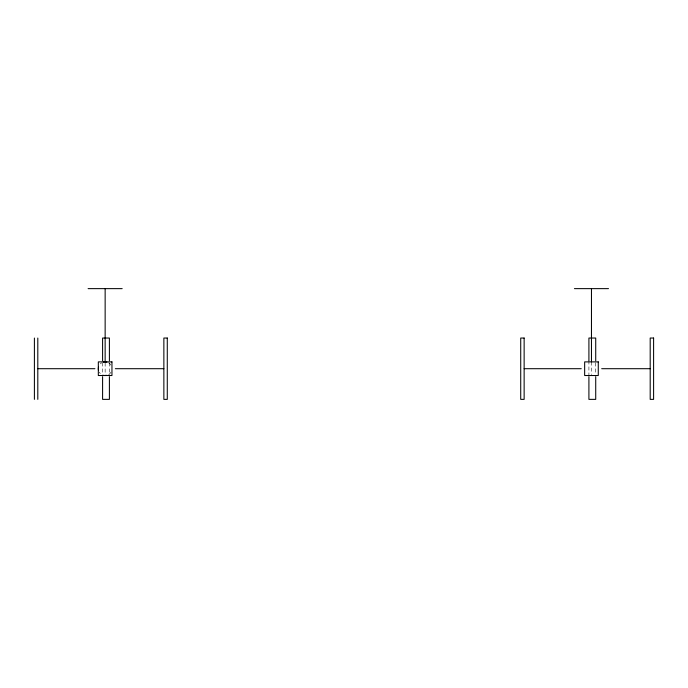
<?xml version="1.0" encoding="UTF-8"?>
<svg xmlns="http://www.w3.org/2000/svg" width="688" height="688" viewBox="0 0 688 688"><rect width="100%" height="100%" fill="white"/><g stroke="black" fill="none" stroke-linecap="round" stroke-linejoin="round"><path stroke-width="0.52" stroke-dasharray="3.44 2.58" d="M595.722 362.748L595.722 373.661M591.465 361.888L591.465 374.539M588.911 360.761L588.911 375.648M109.401 362.748L109.401 375.648M105.144 362.86L105.144 375.519M102.589 362.748L102.589 375.648M111.043 372.105A6.811 6.811 0 0 1 108.549 374.599M100.319 373.524A6.811 6.811 0 0 1 99.244 372.105M100.319 363.883A6.811 6.811 0 0 1 101.738 362.8M108.549 362.8A6.811 6.811 0 0 1 111.043 365.294"/><path stroke-width="1.03" d="M88.107 288.633L122.18 288.633M574.428 288.633L608.502 288.633M37.806 368.699L94.918 368.699M115.36 368.699L163.864 368.699M524.136 368.699L581.248 368.699M601.69 368.699L650.194 368.699M595.722 360.761L595.722 338.04L588.911 338.04L588.911 360.761M595.722 376.637L595.722 399.367L588.911 399.367L588.911 376.637M591.465 288.633L591.465 361.888M109.401 360.761L109.401 338.04L102.589 338.04L102.589 360.761M109.401 376.637L109.401 399.367L102.589 399.367L102.589 376.637M105.144 288.633L105.144 361.888M37.806 338.04L37.806 399.367M34.4 338.04L34.4 399.367M106.907 375.287A6.811 6.811 0 0 1 103.381 375.287M98.556 370.462A6.811 6.811 0 0 1 98.556 366.936M103.381 362.12A6.811 6.811 0 0 1 106.907 362.12M167.279 338.04L163.864 338.04L163.864 399.367L167.279 399.367L167.279 338.04M524.136 338.04L520.721 338.04L520.721 399.367L524.136 399.367L524.136 338.04M653.6 338.04L650.194 338.04L650.194 399.367L653.6 399.367L653.6 338.04M111.955 361.888L98.324 361.888L98.324 375.519L111.955 375.519L111.955 361.888M598.276 361.888L584.654 361.888L584.654 375.519L598.276 375.519L598.276 361.888"/></g></svg>
